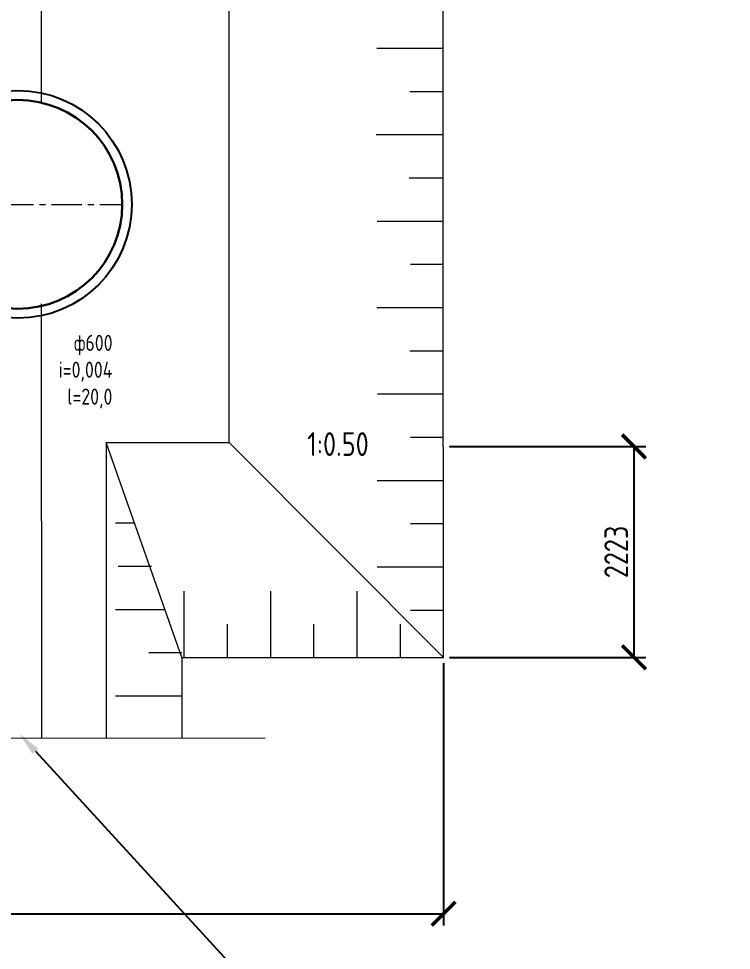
# Model space of a CAD drawing. Header units: millimetres. Extents: x 20530103 to 31271019, y 32092698 to 33532929.
# Drawn here: x 26176001 to 26183515, y 33000934 to 33010754 of the extents above; entities that cross this region are included whole.
import ezdxf
from ezdxf import colors
from ezdxf.entities.mleader import LeaderData, LeaderLine
from ezdxf.math import Vec2, Vec3

# ---------------------------------------------------------------- set-up
doc = ezdxf.new("R2010")
doc.units = ezdxf.units.MM
doc.linetypes.add('осевая', pattern=[50.8, 31.75, -6.35, 6.35, -6.35])
doc.layers.add('Выноски', color=7, linetype='Continuous')
doc.styles.add('GOST 2.304', font='GOST.TTF')
doc.styles.get("Standard").update_dxf_attribs({"font": 'arial.ttf'})
doc.dimstyles.new('ISO-25', dxfattribs={"dimtxt": 2.5, "dimasz": 2.5, "dimexe": 1.25, "dimexo": 0.625, "dimtad": 1, "dimtxsty": 'Standard', "dimcen": 2.5, "dimadec": 0, "dimazin": 0, "dimtfac": 1, "dimtmove": 0, "dimatfit": 3, "dimfxl": 1, "dimarcsym": 0})

# ---------------------------------------------------------------- blocks, each defined once
blk = doc.blocks.new('_ArchTick')
at = {"color": 0, "linetype": 'ByBlock', "const_width": 0.15}
blk.add_lwpolyline([(-0.5, -0.5), (0.5, 0.5)], dxfattribs=at)
blk = doc.blocks.new('*D221')
at = {"color": 0, "lineweight": -2, "transparency": 16777216}
for p, q in [((26148136.5, 33003959.1), (26148136.5, 33001194.8)), ((26180480.8, 33003959.1), (26180480.8, 33001194.8)), ((26148136.5, 33001319.8), (26180480.8, 33001319.8))]:
    blk.add_line(p, q, dxfattribs=at)
at = {"color": 0, "lineweight": -2, "transparency": 16777216, "xscale": 250, "yscale": 250, "zscale": 250, "rotation": 180}
blk.add_blockref('_ArchTick', (26148136.5, 33001319.8), dxfattribs=at)
at = {"color": 0, "lineweight": -2, "transparency": 16777216, "xscale": 250, "yscale": 250, "zscale": 250}
blk.add_blockref('_ArchTick', (26180480.8, 33001319.8), dxfattribs=at)
at = {"color": 0, "transparency": 16777216, "insert": (26164308.6, 33001507.3), "char_height": 250, "attachment_point": 5, "style": 'GOST 2.304'}
blk.add_mtext('32344', dxfattribs=at)
blk = doc.blocks.new('*D224')
at = {"color": 0, "lineweight": -2, "transparency": 16777216}
for p, q in [((26180543.3, 33006244.6), (26182613, 33006244.6)), ((26182488, 33006244.6), (26182488, 33004021.6)), ((26180543.3, 33004021.6), (26182613, 33004021.6))]:
    blk.add_line(p, q, dxfattribs=at)
at = {"color": 0, "lineweight": -2, "transparency": 16777216, "xscale": 250, "yscale": 250, "zscale": 250}
for p, rotation in [((26182488, 33006244.6), 90), ((26182488, 33004021.6), 270)]:
    blk.add_blockref('_ArchTick', p, dxfattribs=dict(at, rotation=rotation))
at = {"color": 0, "transparency": 16777216, "insert": (26182300.5, 33005133.1), "char_height": 250, "attachment_point": 5, "rotation": 90, "style": 'GOST 2.304'}
blk.add_mtext('2223', dxfattribs=at)
blk = doc.blocks.new('_None')

msp = doc.modelspace()

# ---------------------------------------------------------------- linework, layer by layer
at = {"lineweight": 20}
for p, q in [((26180474.8723, 33014685.576), (26180474.8723, 33006244.5746)), ((26178219.8036, 33010097.109), (26178219.8036, 33013209.8883)), ((26176243.2725, 33009867.8435), (26176242.584, 33011634.1192)), ((26180474.5172, 33010438.4585), (26179775.8565, 33010438.4585)), ((26180474.5172, 33009982.976), (26180125.1869, 33009982.976)), ((26180468.5722, 33009527.4935), (26179769.9115, 33009527.4935)), ((26180468.5722, 33009072.011), (26180119.2419, 33009072.011)), ((26180481.1724, 33008616.5285), (26179782.5117, 33008616.5285)), ((26180481.1724, 33008161.0461), (26180131.842, 33008161.0461)), ((26176245.8825, 33003171.9706), (26176244.0989, 33007747.7257)), ((26180475.2274, 33007705.5636), (26179776.5667, 33007705.5636)), ((26180475.2274, 33007250.0811), (26180125.897, 33007250.0811)), ((26180481.5275, 33006794.5986), (26179782.8668, 33006794.5986)), ((26176923.2613, 33006286.9159), (26176923.2613, 33003171.8562)), ((26177723.2613, 33004021.6158), (26176923.2613, 33006286.9159)), ((26178220.8173, 33006286.9159), (26180480.8173, 33004021.6158)), ((26180481.5275, 33006339.1161), (26180132.1971, 33006339.1161)), ((26180480.8173, 33004021.6158), (26180480.8173, 33006244.5746)), ((26180481.1724, 33005883.6336), (26179782.5117, 33005883.6336)), ((26177224.1077, 33005435.0315), (26177024.2455, 33005435.0315)), ((26180481.1724, 33005428.1511), (26180131.842, 33005428.1511)), ((26177400.8401, 33004979.5491), (26177051.5098, 33004979.5491)), ((26177384.9632, 33004979.5491), (26177373.5759, 33004979.5491)), ((26177384.9632, 33004979.5491), (26177393.8252, 33004986.7002)), ((26180480.8173, 33004972.6686), (26179782.1566, 33004972.6686)), ((26177747.9223, 33004022.6811), (26177747.9223, 33004721.3418)), ((26178658.8873, 33004022.326), (26178658.8873, 33004720.9867)), ((26179569.8523, 33004021.9709), (26179569.8523, 33004720.6316)), ((26177545.8188, 33004524.0666), (26177023.8904, 33004524.0666)), ((26180480.8173, 33004517.1861), (26180131.4869, 33004517.1861)), ((26178203.4048, 33004022.326), (26178203.4048, 33004371.6564)), ((26179114.3698, 33004021.9709), (26179114.3698, 33004371.3013)), ((26180025.3348, 33004021.6158), (26180025.3348, 33004370.9462)), ((26177722.5511, 33004068.5841), (26177373.2208, 33004068.5841)), ((26177723.2613, 33004021.6158), (26180480.8173, 33004021.6158)), ((26177723.2613, 33004021.6158), (26177723.2613, 33003171.8562)), ((26177722.9062, 33003613.1016), (26177024.2455, 33003613.1016)), ((26173598.1561, 33003169.9064), (26178600.2007, 33003173.806))]:
    msp.add_line(p, q, dxfattribs=at)
at = {"color": 1, "linetype": 'осевая', "lineweight": 15, "ltscale": 10}
msp.add_line((26170761.4253, 33008794.0414), (26177093.6901, 33008796.5318), dxfattribs=at)
at = {"lineweight": 20}
msp.add_lwpolyline([(26176923.2613, 33006286.9159), (26178220.8173, 33006286.9159), (26178219.8036, 33010097.109)], dxfattribs=at)
at = {"ltscale": 10}
msp.add_circle((26175993.6901, 33008796.5318), 1200, dxfattribs=at)
at = {"lineweight": 30}
msp.add_circle((26175993.6901, 33008796.5318), 1100, dxfattribs=at)

# ---------------------------------------------------------------- texts
at = {"lineweight": 20, "style": 'GOST 2.304'}
for s, insert, char_height, width, attachment_point, rotation in [('ф600\\Pi=0,004\\Pl=20,0', (26176992.1348, 33007421.2507), 170, 1585.180995, 3, 359.80727111), ('\\pi49.688;1:0.50', (26178994.034, 33006394.6348), 250, 3508.95414, 1, 0.02233381)]:
    msp.add_mtext(s, dxfattribs=dict(at, insert=insert, char_height=char_height, width=width, attachment_point=attachment_point, rotation=rotation))

# ---------------------------------------------------------------- dimensions: what is measured, and where the dimension line sits
dim = msp.add_linear_dim(base=(26182487.9781, 33004021.6158), p1=(26180480.8173, 33006244.5746), p2=(26180480.8173, 33004021.6158), angle=90, dimstyle='ISO-25', override={"dimscale": 100, "dimdec": 0, "dimtxsty": 'GOST 2.304', "dimblk1": 'ArchTick', "dimblk2": 'ArchTick', "dimsah": 1})
dim.commit()
dim.dimension.update_dxf_attribs({"geometry": '*D224', "text_midpoint": (26182300.4781, 33005133.0952)})
dim = msp.add_linear_dim(base=(26180480.8173, 33001319.7917), p1=(26148136.4558, 33004021.6158), p2=(26180480.8173, 33004021.6158), dimstyle='ISO-25', override={"dimscale": 100, "dimdec": 0, "dimtxsty": 'GOST 2.304', "dimblk1": 'ArchTick', "dimblk2": 'ArchTick', "dimsah": 1})
dim.commit()
dim.dimension.update_dxf_attribs({"geometry": '*D221', "text_midpoint": (26164308.6365, 33001507.2917)})

# ---------------------------------------------------------------- leaders
at = {"color": 7, "linetype": 'Continuous', "lineweight": 20}
ml = msp.add_multileader_mtext('Standard', dxfattribs=at)
ml.set_content('б\\Pхомут \\Pшаг 400', color=7, style='GOST 2.304')
ml.set_leader_properties(linetype='Continuous', lineweight=20)
ml.set_arrow_properties(name='NONE')
ml.build(insert=Vec2(0, 0))
ml.multileader.update_dxf_attribs({"text_left_attachment_type": 6, "text_right_attachment_type": 6, "dogleg_length": 3, "arrow_head_size": 30, "scale": 100})
ctx = ml.context
ctx.base_point, ctx.scale, ctx.char_height, ctx.arrow_head_size, ctx.landing_gap_size, ctx.plane_origin = Vec3(26218114.2093, 33003440.5078), 100, 300, 30, 0, Vec3(26223095.975, 33003018.8326)
ctx.left_attachment, ctx.right_attachment, ctx.text_align_type = 6, 6, 1
notes = []
notes.append((ctx, [(0, (1, 1, 0), (26217976.2093, 33003440.5078), (1, 0), 138, [(0, [(26217886.1235, 33003440.5078)], 0, [])])]))
ctx.mtext.insert, ctx.mtext.width, ctx.mtext.alignment, ctx.mtext.flow_direction = Vec3(26218708.9372, 33003800.5078), 2835.083475, 2, 5
at = {"layer": 'Выноски', "color": 0, "lineweight": -2}
ml = msp.add_multileader_mtext('Standard', dxfattribs=at)
ml.set_content('{\\C0;%%C600, i=0.04, L=20 м\\PСброс условно чистых вод\\Pв р.Бельбек}', color=5, style='GOST 2.304')
ml.set_leader_properties(lineweight=-3)
ml.build(insert=Vec2(0, 0))
ml.multileader.update_dxf_attribs({"text_left_attachment_type": 6, "text_right_attachment_type": 6, "dogleg_length": 1, "arrow_head_size": 250, "scale": 100})
ctx = ml.context
ctx.base_point, ctx.scale, ctx.char_height, ctx.arrow_head_size, ctx.landing_gap_size, ctx.plane_origin = Vec3(26178610.4389, 33000404.8856), 100, 250, 250, 180, Vec3(26131480.7761, 32981322.0886)
ctx.left_attachment, ctx.right_attachment, ctx.text_align_type = 6, 6, 1
notes.append((ctx, [(0, (1, 1, 0), (26178590.4693, 33000404.8856), (1, 0), 19.9696, [(1, [(26176009.2908, 33003216.836)], 0, [])])]))
ctx.mtext.insert, ctx.mtext.alignment, ctx.mtext.flow_direction = Vec3(26180469.0103, 33000726.1356), 2, 5
for ctx, leaders in notes:
    for number, flags, end, landing, length, lines in leaders:
        leader = LeaderData()
        leader.index, (leader.has_last_leader_line, leader.has_dogleg_vector, leader.attachment_direction) = number, flags
        leader.last_leader_point, leader.dogleg_vector, leader.dogleg_length = Vec3(end), Vec3(landing), length
        for number, points, colour, breaks in lines:
            line = LeaderLine()
            line.index, line.vertices, line.color, line.breaks = number, Vec3.list(points), colors.encode_raw_color(colour), breaks
            leader.lines.append(line)
        ctx.leaders.append(leader)

doc.saveas('drawing.dxf')
